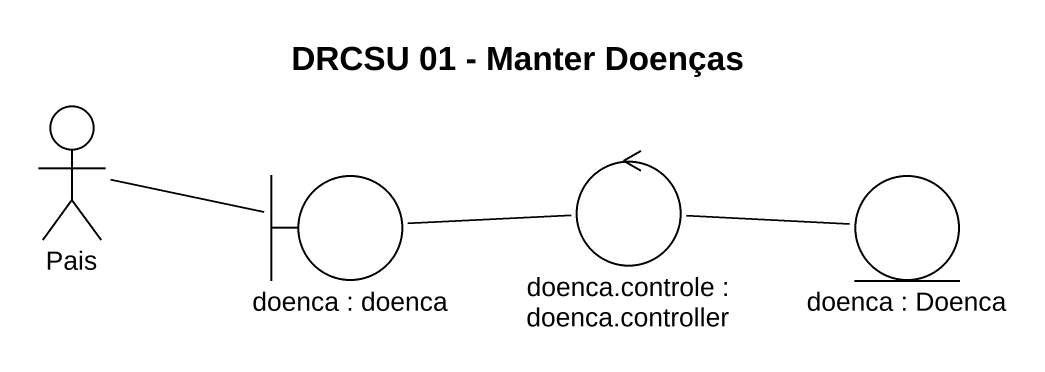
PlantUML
@startuml
title DRCSU 01 - Manter Doenças
actor Pais
boundary "doenca : doenca" as doenca
control "doenca.controle : doenca.controller" as doenca_controle
entity "doenca : Doenca" as doenca_2
Pais -right- doenca
doenca -right- doenca_controle
doenca_controle -right- doenca_2
@enduml
